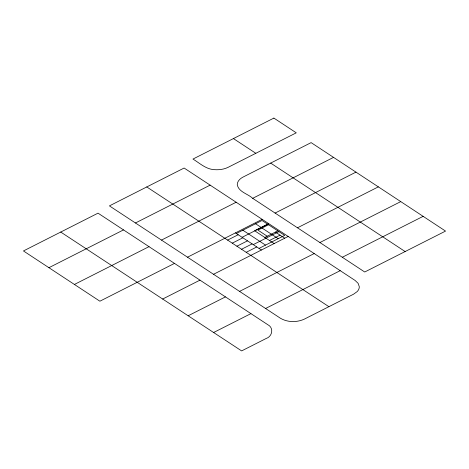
<?xml version="1.0" encoding="UTF-8"?>
<svg xmlns="http://www.w3.org/2000/svg" width="469" height="469" viewBox="0 0 469 469"><rect width="100%" height="100%" fill="white"/><g stroke="black" fill="none" stroke-linecap="round" stroke-linejoin="round"><path stroke-width="0.7" d="M146.768 186.949L109.429 205.885L280.439 318.252C287.567 322.467 296.83 322.572 304.293 319.149L353.556 294.198L357.22 291.554A17.072 9.855 0 0 0 359.289 286.659L358.117 283.335L355.086 280.439L184.124 168.031L146.768 186.949L328.904 306.685M60.724 232.049L241.629 350.912L266.222 338.46C272.407 336.455 274.019 327.731 267.776 324.689L98.021 213.161L23.45 250.95L99.891 301.204L174.486 263.402M135.459 222.98L210.13 185.138M48.917 267.699L123.511 229.904M161.5 240.087L236.136 202.239M74.424 284.449L149.019 246.653M252.68 198.323L364.724 272.002L445.55 231.088L311.123 142.623L243.001 177.1C240.11 178.583 237.25 181.181 237.25 184.675C238.598 192.085 247.925 193.767 252.68 198.323L333.541 157.385M187.506 257.194L262.159 219.334M275.104 213.061L355.965 172.123M236.394 233.486L262.019 220.489L284.689 235.391L259.064 248.388M227.617 240.099L238.199 234.734M268.661 223.613L254.608 230.736L274.131 243.569M242.151 237.273L267.781 224.276M232.266 243.153L242.842 237.789M268.526 224.762L257.944 230.127L267.236 236.235M236.909 246.207L247.491 240.843M241.558 249.262L252.134 243.898M264.833 237.455L277.818 230.871M253.301 244.601L278.932 231.604M246.202 252.316L256.783 246.946M269.476 240.509L280.057 235.145M297.504 227.787L378.348 186.861M162.655 299.04L199.97 280.14M213.53 274.289L288.183 236.452M319.922 242.526L400.749 201.611M188.145 315.778L225.442 296.889M239.559 291.384L314.189 253.559M342.323 257.252L423.149 216.338M213.612 332.503L250.927 313.626M265.565 308.491L340.213 270.654M233.427 138.578L255.828 153.304M270.683 163.095L405.128 251.548M275.409 232.091L284.701 238.199M255.552 223.766L278.223 238.668M242.86 230.209L265.53 245.105M235.409 232.9L261.432 250.006M273.884 118.088L192.964 159.061C199.7 163.183 206.014 169.274 214.351 169.661C219.017 170.018 223.824 169.397 228.069 167.351L296.267 132.827L273.884 118.088"/></g></svg>
